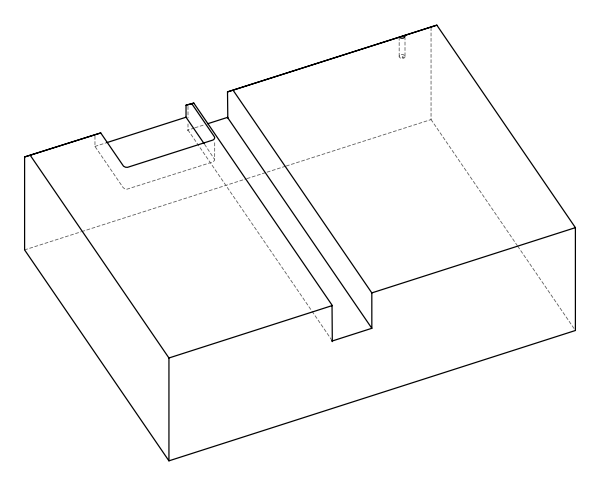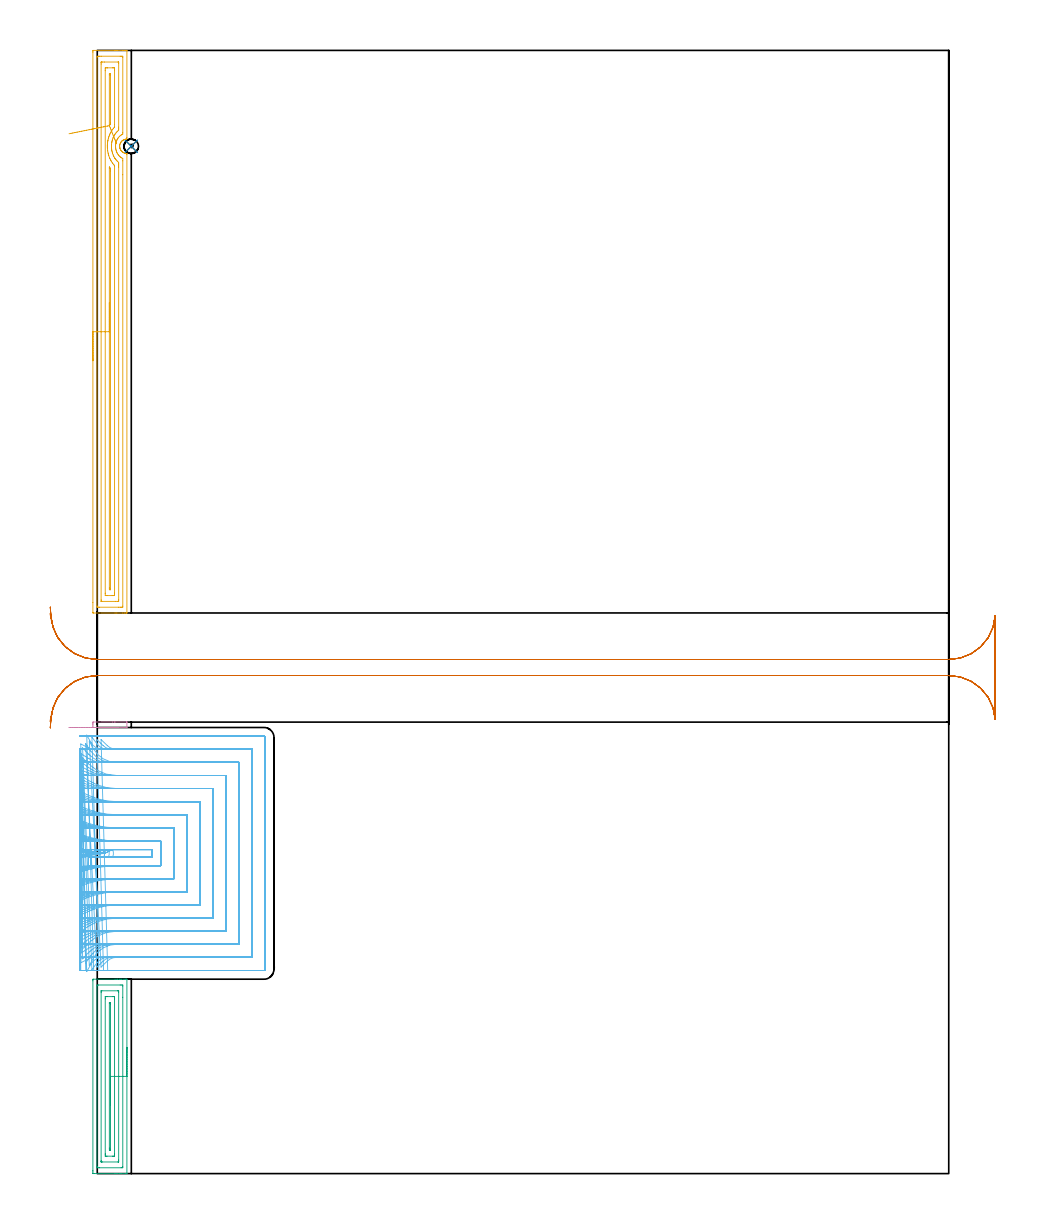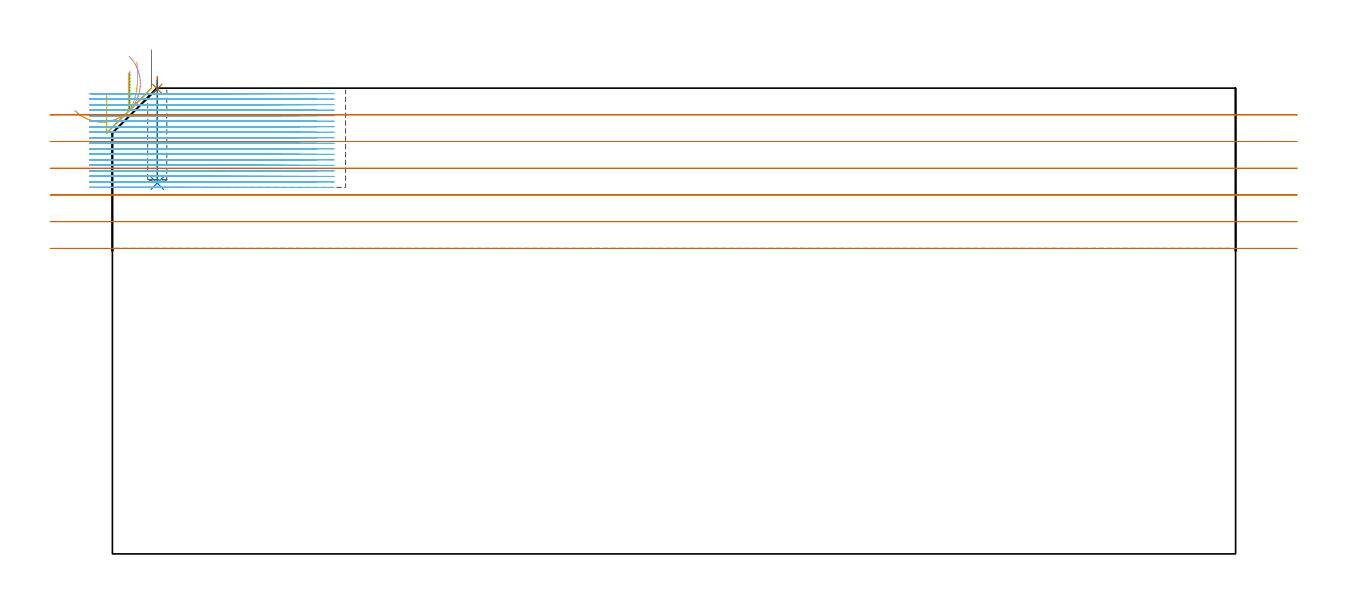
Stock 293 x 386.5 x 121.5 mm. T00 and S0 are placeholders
(PLAN: 7 operations, 4 tool changes, 93.2 min)
(1 SPOT_DRILL | STEP1POCKET | NXT0321_9005460120000 | 0.03 min | 1 mm3)
(2 DRILL_BLIND_HOLE_INTO_CENTER | STEP1POCKET | NXT0301_021 | 0.11 min | 466 mm3)
(3 AREA_MILL | FG_CHAMFER_SURFACE | UGT0205_001 | 2.85 min | 5020 mm3)
(4 AREA_MILL_1 | FG_CHAMFER_SURFACE_1 | UGT0205_001 | 0.27 min | 1015 mm3)
(5 AREA_MILL_2 | FG_CHAMFER_SURFACE_2 | UGT0205_001 | 8 min | 13685 mm3)
(6 MILL_SLOT | SLOT_PARTIAL_RECTANGULAR | NXT0201_008 | Follow Part, ap 1.5, ae 75% | 73.19 min | 135381 mm3)
(7 MILL_RECTANGULAR_SLOT | SLOT_RECTANGULAR | UGT0201_004 | Follow Part, ap 8, ae 75% | 8.78 min | 458553 mm3)
(TOOL NXT0321_9005460120000 | NC Spot Drill, 142deg, 12mm, Carbide, Uncoated | D12 PA142 FL30 Z2)
(TOOL NXT0301_021 | Carbide Drill 5mm [860.1-0500-015A1-MM 2214] | D5 PA140 FL28 Z2)
(TOOL UGT0205_001 | Chamfer Mill 20 x 3 x 45 deg. | D20 FL50 Z2)
(TOOL NXT0201_008 | ENDMILL 6mm [2P460-0600-NA 1630] | D6 FL26 Z6)
(TOOL UGT0201_004 | End Mill 32 mm | D32 FL53 Z6)
(OP 1 SPOT_DRILL)
G17 G21 G94 G90
T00 M6
G54
G17 G0 G90 X11.7 Y353.5 S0 M3
G43 Z131.5 H0
G94 G81 G98 Z121.285 F250. R124.5
G80
M5
M2
(OP 2 DRILL_BLIND_HOLE_INTO_CENTER)
G17 G21 G94 G90
T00 M6
G54
G17 G0 G90 X11.7 Y353.5 S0 M3
G43 Z131.5 H1
G94 G81 G98 Z96.7 F250. R123.5
G80
M5
M2
(OP 3 AREA_MILL)
G17 G21 G94 G90
T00 M6
G54
G17 G0 G90 X10.2 Y43.45 S1061 M3
G43 Z131.5 H0
G94 G1 Y43.412 Z130.628 F250.
Y43.298 Z129.763
Y43.109 Z128.912
Y42.847 Z128.08
Y42.513 Z127.274
Y42.11 Z126.5
Y41.642 Z125.764
Y41.11 Z125.072
Y40.521 Z124.429
Y39.878 Z123.839
Y39.186 Z123.308
Y38.45 Z122.84
Y37.676 Z122.437
Y36.87 Z122.103
Y36.038 Z121.841
Y35.186 Z121.652
Y34.322 Z121.538
Y33.45 Z121.5
Y0.11
X10.204 Y0.01 Z121.496
X10.18 Y0.008 Z121.472
X9.932 Y0. Z121.231
X8.347 Z119.646
X7.898 Z119.194
X7.673 Z118.97
X7.011 Z118.308
X6.786 Z118.084
X6.124 Z117.418
X-0.972 Y0.001 Z110.325
X-1.203 Y0.003 Z110.094
X-1.491 Y0.008 Z109.805
X-1.493 Y0.034 Z109.803
X-1.499 Y0.557 Z109.801
X-1.5 Y1.087 Z109.8
Y66.343
X-1.496 Y66.707 Z109.802
X-1.491 Y66.89 Z109.805
X-1.303 Y66.9 Z109.994
X6.124 Z117.418
X6.786 Z118.084
X7.011 Z118.308
X7.673 Z118.97
X7.898 Z119.194
X8.347 Z119.646
X9.222 Z120.521
X9.672 Z120.97
X9.933 Z121.231
X10.18 Y66.893 Z121.472
X10.197 Y66.89 Z121.489
X10.2 Y66.787 Z121.5
Y33.45
X8.786 Z120.086
Y2.335
X8.785 Y2.01 Z120.085
X8.231 Y2.001 Z119.531
X0.802 Y2. Z112.102
X0.247 Y2.002 Z111.547
X-0.085 Y2.01 Z111.215
X-0.086 Y2.335 Z111.214
Y2.336
Y64.565
X-0.085 Y64.89 Z111.215
X0.469 Y64.899 Z111.769
X7.898 Y64.9 Z119.198
X8.453 Y64.898 Z119.753
X8.785 Y64.89 Z120.085
X8.786 Y64.565 Z120.086
Y60.676
Y33.45
X7.372 Z118.672
X7.371 Y4.641 Z118.671
X7.369 Y4.113 Z118.669
X7.367 Y4.024 Z118.667
X7.366 Y4.01 Z118.666
X7.312 Y4.005 Z118.612
X7.236 Y4.002 Z118.536
X7.124 Y4. Z118.424
X1.689 Y4.001 Z112.989
X1.576 Y4.003 Z112.876
X1.352 Y4.01 Z112.652
X1.334 Y4.019 Z112.634
X1.332 Y4.031 Z112.632
X1.33 Y4.061 Z112.63
X1.329 Y4.113 Z112.629
X1.328 Y4.475 Z112.628
X1.329 Y62.259 Z112.629
X1.331 Y62.787 Z112.631
X1.333 Y62.876 Z112.633
X1.334 Y62.89 Z112.634
X1.389 Y62.895 Z112.689
X1.464 Y62.898 Z112.764
X1.576 Y62.9 Z112.876
X7.011 Y62.899 Z118.311
X7.124 Y62.897 Z118.424
X7.348 Y62.89 Z118.648
X7.366 Y62.881 Z118.666
X7.368 Y62.869 Z118.668
X7.37 Y62.838 Z118.67
X7.371 Y62.787 Z118.671
Y62.425
X7.372 Y33.45 Z118.672
X5.957 Z117.257
Y6.78
X5.953 Y6.063 Z117.253
X5.951 Y6.018 Z117.251
X5.917 Y6.01 Z117.217
X5.821 Y6.005 Z117.121
X5.626 Y6.002 Z116.926
X5.237 Y6. Z116.537
X3.354 Z114.654
X3.027 Y6.001 Z114.327
X2.864 Y6.003 Z114.164
X2.782 Y6.007 Z114.082
X2.749 Y6.011 Z114.049
X2.748 Y6.038 Z114.048
X2.743 Y6.613 Z114.043
Y6.78
Y60.12
X2.747 Y60.837 Z114.047
X2.749 Y60.882 Z114.049
X2.783 Y60.89 Z114.083
X2.88 Y60.895 Z114.18
X3.074 Y60.898 Z114.374
X3.463 Y60.9 Z114.763
X5.346 Z116.646
X5.673 Y60.899 Z116.973
X5.836 Y60.897 Z117.136
X5.918 Y60.893 Z117.218
X5.95 Y60.888 Z117.25
X5.952 Y60.861 Z117.252
X5.957 Y60.287 Z117.257
Y60.12
Y33.45
X4.543 Z115.843
Y8.365
X4.54 Y8.171 Z115.84
X4.537 Y8.043 Z115.837
X4.535 Y8.009 Z115.835
X4.523 Y8.006 Z115.823
X4.489 Y8.004 Z115.789
X4.35 Y8.005 Z115.65
X4.171 Y8.01 Z115.471
X4.162 Y8.365 Z115.462
X4.159 Y8.558 Z115.459
X4.157 Y8.751 Z115.457
Y58.535
X4.16 Y58.729 Z115.46
X4.163 Y58.857 Z115.463
X4.165 Y58.891 Z115.465
X4.177 Y58.893 Z115.477
X4.211 Y58.896 Z115.511
X4.35 Y58.895 Z115.65
X4.529 Y58.89 Z115.829
X4.538 Y58.535 Z115.838
X4.541 Y58.342 Z115.841
X4.542 Y58.149 Z115.842
X4.543 Y33.45 Z115.843
Y32.578 Z115.881
Y31.714 Z115.995
Y30.862 Z116.184
Y30.03 Z116.446
Y29.224 Z116.78
Y28.45 Z117.183
Y27.714 Z117.652
Y27.022 Z118.183
Y26.379 Z118.772
Y25.79 Z119.415
Y25.258 Z120.107
Y24.79 Z120.843
Y24.387 Z121.617
Y24.053 Z122.423
Y23.791 Z123.255
Y23.602 Z124.107
Y23.488 Z124.972
Y23.45 Z125.843
G0 Z131.5
M5
M2
(OP 4 AREA_MILL_1)
G17 G21 G94 G90
T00 M6
G54
G17 G0 G90 X4.361 Y153.5 S1061 M3
G43 Z131.5 H0
Z129.789
G94 G1 X4.95 Z129.146 F250.
X5.481 Z128.453
X5.949 Z127.717
X6.351 Z126.943
X6.685 Z126.137
X6.947 Z125.305
X7.135 Z124.453
X7.248 Z123.588
X7.286 Z122.717
X7.247 Z121.845
X7.133 Z120.98
X6.944 Z120.129
X6.681 Z119.297
X6.346 Z118.491
X5.943 Z117.717
X5.474 Z116.982
X4.943 Z116.29
X4.353 Z115.647
X-1.203 Y153.501 Z110.093
X-1.476 Y153.503 Z109.819
X-1.491 Y153.507 Z109.805
X-1.497 Y154.007 Z109.803
X-1.5 Y154.535 Z109.8
Y154.893
X-1.495 Y155.256 Z109.802
X-1.491 Y155.39 Z109.805
X-1.35 Y155.4 Z109.945
X5.237 Z116.531
X5.995 Z117.293
X6.124 Z117.422
X10.047 Z121.345
X10.189 Y155.393 Z121.483
X10.203 Y155.39 Z121.497
X10.2 Y155.337 Z121.5
Y153.565
X10.196 Y153.509 Z121.49
X10.189 Y153.507 Z121.483
X10.046 Y153.5 Z121.344
X5.995 Z117.293
X5.237 Z116.531
X4.729 Z116.023
X4.353 Z115.647
X3.71 Z115.058
X3.017 Z114.527
X2.282 Z114.058
X1.508 Z113.655
X0.702 Z113.321
X-0.13 Z113.059
X-0.982 Z112.87
X-1.847 Z112.756
X-2.718 Z112.718
X-3.59 Z112.756
X-4.455 Z112.87
X-5.306 Z113.059
X-6.138 Z113.321
X-6.944 Z113.655
X-7.718 Z114.058
X-8.454 Z114.527
X-9.146 Z115.058
X-9.789 Z115.647
G0 Z131.5
M5
M2
(OP 5 AREA_MILL_2)
G17 G21 G94 G90
T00 M6
G54
G17 G0 G90 X-1.5 Y279.7 S1061 M3
G43 Z131.5 H0
Z119.8
G94 G1 Y279.738 Z118.928 F250.
Y279.852 Z118.064
Y280.041 Z117.212
Y280.303 Z116.38
Y280.637 Z115.574
Y281.04 Z114.8
Y281.509 Z114.064
Y282.04 Z113.372
Y282.629 Z112.729
Y283.272 Z112.14
Y283.964 Z111.608
Y284.7 Z111.14
Y285.474 Z110.737
Y286.28 Z110.403
Y287.112 Z110.141
Y287.964 Z109.952
Y288.828 Z109.838
Y289.7 Z109.8
Y385.916
X-1.496 Y386.28 Z109.802
X-1.491 Y386.49 Z109.806
X-1.278 Y386.5 Z110.019
X6.124 Z117.418
X6.736 Z118.033
X7.011 Z118.308
X8.785 Z120.08
X9.335 Z120.634
X9.872 Z121.171
X10.174 Z121.465
X10.197 Y386.491 Z121.488
X10.2 Y386.362 Z121.5
Y356.517
X10.193 Y356. Z121.493
X10.123 Y355.995 Z121.423
X9.964 Y355.984 Z121.264
X9.722 Y355.95 Z121.021
X9.605 Y355.924 Z120.904
X9.38 Y355.854 Z120.676
X9.228 Y355.793 Z120.522
X9.162 Y355.767 Z120.458
X9.048 Y355.709 Z120.346
X8.952 Y355.659 Z120.251
X8.755 Y355.532 Z120.052
X8.728 Y355.511 Z120.026
X8.566 Y355.39 Z119.866
X8.496 Y355.324 Z119.796
X8.321 Y355.138 Z119.62
X8.238 Y355.032 Z119.536
X8.164 Y354.938 Z119.463
X8.083 Y354.809 Z119.382
X8.028 Y354.723 Z119.328
X7.915 Y354.496 Z119.212
X7.834 Y354.278 Z119.13
X7.772 Y354.057 Z119.069
X7.734 Y353.831 Z119.024
X7.713 Y353.602 Z119.004
X7.715 Y353.556 Z119.003
X7.714 Y353.53
Y353.375 Z119.005
X7.736 Y353.15 Z119.027
X7.759 Y353.009 Z119.057
X7.77 Y352.953 Z119.067
X7.775 Y352.928 Z119.072
X7.836 Y352.708 Z119.135
X7.932 Y352.467 Z119.231
X7.957 Y352.418 Z119.257
X8.051 Y352.237 Z119.351
X8.195 Y352.02 Z119.494
X8.358 Y351.815 Z119.657
X8.426 Y351.743 Z119.724
X8.497 Y351.676 Z119.795
X8.699 Y351.512 Z119.998
X8.762 Y351.469 Z120.062
X8.912 Y351.366 Z120.212
X9.139 Y351.244 Z120.439
X9.378 Y351.15 Z120.677
X9.672 Y351.075 Z120.969
X9.793 Y351.044 Z121.09
X9.828 Y351.038 Z121.125
X10.006 Y351.012 Z121.302
X10.147 Y351.003 Z121.441
X10.175 Y350.998 Z121.469
X10.196 Y350.991 Z121.49
X10.202 Y350.921 Z121.498
X10.2 Y350.722 Z121.5
Y193.038
X10.197 Y192.91 Z121.488
X10.175 Y192.907 Z121.466
X9.872 Y192.9 Z121.171
X9.335 Z120.634
X8.785 Z120.08
X6.736 Z118.033
X6.124 Z117.418
X-1.278 Y192.901 Z110.018
X-1.492 Y192.91 Z109.805
X-1.499 Y193.122 Z109.799
X-1.5 Y196.49 Z109.8
Y289.7
X-0.086 Z111.214
Y384.135
X-0.085 Y384.49 Z111.215
X0.441 Y384.498 Z111.741
X0.802 Y384.499 Z112.102
X1.325 Y384.5 Z112.625
X7.898 Y384.499 Z119.198
X8.424 Y384.497 Z119.724
X8.785 Y384.49 Z120.085
X8.786 Y384.135 Z120.086
Y358.299
X8.785 Y357.706 Z120.085
X8.595 Y357.599 Z119.895
X8.265 Y357.408 Z119.565
X8.049 Y357.256 Z119.349
X7.898 Y357.141 Z119.198
X7.578 Y356.838 Z118.878
X7.3 Y356.517 Z118.6
X7.173 Y356.352 Z118.473
X7.011 Y356.1 Z118.311
X6.841 Y355.797 Z118.141
X6.755 Y355.626 Z118.055
X6.575 Y355.173 Z117.875
X6.447 Y354.735 Z117.747
X6.414 Y354.589 Z117.714
X6.391 Y354.467 Z117.691
X6.344 Y354.181 Z117.644
X6.307 Y353.844 Z117.607
X6.303 Y353.799 Z117.603
X6.3 Y353.756 Z117.6
X6.298 Y353.713 Z117.598
X6.297 Y353.67 Z117.597
X6.303 Y353.313 Z117.603
X6.328 Y352.953 Z117.628
X6.338 Y352.846 Z117.638
X6.356 Y352.72 Z117.656
X6.424 Y352.364 Z117.724
X6.503 Y352.062 Z117.803
X6.567 Y351.847 Z117.867
X6.713 Y351.471 Z118.013
X6.858 Y351.172 Z118.158
X7.011 Y350.896 Z118.311
X7.26 Y350.533 Z118.56
X7.461 Y350.281 Z118.761
X7.673 Y350.06 Z118.973
X7.898 Y349.867 Z119.198
X8.166 Y349.665 Z119.466
X8.342 Y349.547 Z119.642
X8.611 Y349.39 Z119.911
X8.785 Y349.297 Z120.085
X8.786 Y348.499 Z120.086
Y343.71
Y195.265
X8.785 Y194.91 Z120.085
X8.259 Y194.902 Z119.559
X7.898 Y194.901 Z119.198
X7.375 Y194.9 Z118.675
X0.802 Y194.901 Z112.102
X0.276 Y194.903 Z111.576
X-0.085 Y194.91 Z111.215
X-0.086 Y195.265 Z111.214
Y195.267
Y289.7
X1.328 Z112.628
X1.329 Y381.824 Z112.629
X1.331 Y382.353 Z112.631
X1.333 Y382.443 Z112.633
X1.335 Y382.48 Z112.635
X1.397 Y382.49 Z112.697
X1.545 Y382.498 Z112.845
X1.689 Y382.499 Z112.989
X2.43 Y382.5 Z113.73
X7.157 Y382.499 Z118.457
X7.255 Y382.496 Z118.555
X7.332 Y382.49 Z118.632
X7.365 Y382.485 Z118.665
X7.366 Y382.472 Z118.666
X7.369 Y382.353 Z118.669
X7.371 Y381.991 Z118.671
Y360.081
X7.369 Y359.72 Z118.669
X7.364 Y359.19 Z118.664
X7.354 Y359.02 Z118.654
X7.262 Y358.937 Z118.562
X7.011 Y358.708 Z118.311
X6.801 Y358.509 Z118.101
X6.606 Y358.299 Z117.906
X6.383 Y358.039 Z117.683
X6.124 Y357.694 Z117.424
X6.011 Y357.521 Z117.311
X5.941 Y357.408 Z117.241
X5.688 Y356.955 Z116.988
X5.487 Y356.517 Z116.787
X5.415 Y356.338 Z116.715
X5.237 Y355.846 Z116.537
X5.186 Y355.677 Z116.486
X5.172 Y355.626 Z116.472
X5.081 Y355.259 Z116.381
X5.02 Y354.953 Z116.32
X4.983 Y354.735 Z116.283
X4.916 Y354.167 Z116.216
X4.893 Y353.844 Z116.193
X4.889 Y353.303 Z116.189
X4.908 Y352.953 Z116.208
X4.97 Y352.331 Z116.27
X5.018 Y352.062 Z116.318
X5.091 Y351.697 Z116.391
X5.222 Y351.187 Z116.522
X5.226 Y351.172 Z116.526
X5.237 Y351.138 Z116.537
X5.471 Y350.515 Z116.771
X5.577 Y350.281 Z116.877
X5.679 Y350.067 Z116.979
X5.948 Y349.567 Z117.248
X6.065 Y349.39 Z117.365
X6.124 Y349.306 Z117.424
X6.31 Y349.051 Z117.61
X6.47 Y348.85 Z117.77
X6.787 Y348.499 Z118.087
X7.011 Y348.289 Z118.311
X7.364 Y347.965 Z118.664
X7.368 Y347.608 Z118.668
X7.37 Y347.247 Z118.67
X7.371 Y346.717 Z118.671
Y346.355
Y197.576
X7.369 Y197.047 Z118.669
X7.367 Y196.957 Z118.667
X7.365 Y196.92 Z118.665
X7.303 Y196.91 Z118.603
X7.155 Y196.902 Z118.455
X7.011 Y196.901 Z118.311
X6.27 Y196.9 Z117.57
X1.543 Y196.901 Z112.843
X1.445 Y196.904 Z112.745
X1.368 Y196.91 Z112.668
X1.335 Y196.915 Z112.635
X1.333 Y196.928 Z112.633
X1.331 Y197.047 Z112.631
X1.329 Y197.409 Z112.629
X1.328 Y289.7 Z112.628
X2.743 Z114.043
Y379.512
X2.744 Y379.68 Z114.044
X2.749 Y380.397 Z114.049
X2.755 Y380.49 Z114.055
X2.851 Y380.493 Z114.151
X3.055 Y380.497 Z114.355
X3.463 Y380.5 Z114.763
X3.534 Z114.834
X5.308 Z116.608
X5.672 Y380.497 Z116.972
X5.854 Y380.493 Z117.154
X5.939 Y380.49 Z117.239
X5.95 Y380.435 Z117.25
X5.956 Y379.849 Z117.256
X5.957 Y379.68 Z117.257
Y360.971
X5.954 Y360.251 Z117.254
X5.95 Y360.165 Z117.25
X5.947 Y360.128 Z117.247
X5.91 Y360.081 Z117.21
X5.599 Y359.716 Z116.899
X5.237 Y359.27 Z116.537
X5.202 Y359.225 Z116.502
X5.177 Y359.19 Z116.477
X4.853 Y358.685 Z116.153
X4.635 Y358.299 Z115.935
X4.535 Y358.113 Z115.835
X4.35 Y357.723 Z115.65
X4.255 Y357.504 Z115.555
X4.217 Y357.408 Z115.517
X4.016 Y356.853 Z115.316
X3.907 Y356.517 Z115.207
X3.811 Y356.167 Z115.111
X3.685 Y355.626 Z114.985
X3.648 Y355.44 Z114.948
X3.595 Y355.116 Z114.895
X3.545 Y354.735 Z114.845
X3.536 Y354.662 Z114.836
X3.502 Y354.273 Z114.802
X3.472 Y353.844 Z114.772
Y353.836
X3.475 Y353.396 Z114.775
X3.484 Y352.953 Z114.784
X3.485 Y352.931 Z114.785
X3.568 Y352.062 Z114.868
X3.583 Y351.942 Z114.883
X3.726 Y351.172 Z115.026
X3.814 Y350.819 Z115.114
X3.966 Y350.281 Z115.266
X4.252 Y349.488 Z115.552
X4.295 Y349.39 Z115.595
X4.35 Y349.27 Z115.65
X4.608 Y348.758 Z115.908
X4.75 Y348.499 Z116.05
X4.929 Y348.191 Z116.229
X5.237 Y347.735 Z116.537
X5.33 Y347.608 Z116.63
X5.767 Y347.076 Z117.067
X5.951 Y346.858 Z117.251
X5.953 Y346.841 Z117.253
X5.955 Y346.801 Z117.255
X5.957 Y346.717 Z117.257
Y199.888
X5.956 Y199.72 Z117.256
X5.951 Y199.003 Z117.251
X5.945 Y198.91 Z117.245
X5.849 Y198.907 Z117.149
X5.645 Y198.903 Z116.945
X5.237 Y198.9 Z116.537
X5.166 Z116.466
X3.392 Z114.692
X3.028 Y198.903 Z114.328
X2.846 Y198.907 Z114.146
X2.76 Y198.91 Z114.06
X2.75 Y198.965 Z114.05
X2.744 Y199.551 Z114.044
X2.743 Y199.72 Z114.043
Y289.7
X4.157 Z115.457
Y346.02
X4.16 Y346.214 Z115.46
X4.164 Y346.342 Z115.464
X4.172 Y346.394 Z115.472
X4.494 Y345.97 Z115.794
X4.524 Y345.929 Z115.824
X4.536 Y345.888 Z115.836
X4.539 Y345.826 Z115.839
X4.542 Y345.633 Z115.842
X4.543 Y344.935 Z115.843
Y201.308
X4.54 Y201.114 Z115.84
X4.536 Y200.985 Z115.836
X4.531 Y200.91 Z115.831
X4.499 Y200.908 Z115.799
X4.35 Y200.91 Z115.65
X4.164 Y200.929 Z115.464
X4.159 Y201.308 Z115.459
X4.157 Y201.502 Z115.457
Y289.7
Y290.572 Z115.495
Y291.437 Z115.609
Y292.288 Z115.798
Y293.12 Z116.06
Y293.926 Z116.394
Y294.7 Z116.797
Y295.436 Z117.265
Y296.128 Z117.796
Y296.771 Z118.386
Y297.36 Z119.029
Y297.892 Z119.721
Y298.36 Z120.457
Y298.763 Z121.231
Y299.097 Z122.037
Y299.359 Z122.869
Y299.548 Z123.72
Y299.662 Z124.585
Y299.7 Z125.457
G0 Z131.5
X6.351 Y355.138
Z128.322
G1 X6.451 Y354.889 Z127.492
X6.524 Y354.708 Z126.641
X6.568 Y354.596 Z125.777
X6.585 Y354.555 Z124.906
X6.573 Y354.585 Z124.034
X6.533 Y354.684 Z123.168
X6.465 Y354.854 Z122.315
X6.37 Y355.092 Z121.481
X6.248 Y355.396 Z120.673
X6.1 Y355.765 Z119.896
X5.927 Y356.195 Z119.157
X5.731 Y356.683 Z118.461
X5.514 Y357.225 Z117.814
X5.276 Y357.818 Z117.22
X5.02 Y358.457 Z116.683
X4.747 Y359.137 Z116.209
X4.46 Y359.852 Z115.801
X4.161 Y360.598 Z115.461
X4.159 Y360.602 Z115.459
X4.158 Y360.648 Z115.458
X4.157 Y378.092 Z115.457
X4.16 Y378.286 Z115.46
X4.164 Y378.415 Z115.464
X4.169 Y378.49 Z115.469
X4.201 Y378.492 Z115.501
X4.35 Y378.49 Z115.65
X4.536 Y378.471 Z115.836
X4.541 Y378.092 Z115.841
X4.542 Y377.898 Z115.842
X4.543 Y361.669 Z115.843
X4.539 Y361.32 Z115.839
X4.536 Y361.147 Z115.836
X4.523 Y361.065 Z115.823
X4.456 Y360.971 Z115.756
X4.199 Y360.641 Z115.499
X4.164 Y360.598 Z115.464
X4.161 Z115.461
X3.525 Y360.47 Z114.878
X2.841 Y360.333 Z114.354
X2.115 Y360.188 Z113.892
X1.353 Y360.035 Z113.497
X0.559 Y359.875 Z113.171
X-0.259 Y359.711 Z112.917
X-1.096 Y359.543 Z112.737
X-1.945 Y359.373 Z112.631
X-2.8 Y359.202 Z112.602
X-3.654 Y359.03 Z112.649
X-4.501 Y358.86 Z112.771
X-5.334 Y358.693 Z112.968
X-6.147 Y358.53 Z113.239
X-6.934 Y358.372 Z113.581
X-7.689 Y358.221 Z113.991
X-8.406 Y358.077 Z114.467
X-9.079 Y357.942 Z115.005
X-9.704 Y357.816 Z115.601
G0 Z131.5
M5
M2
(OP 6 MILL_SLOT)
G17 G21 G94 G90
T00 M6
G54
G17 G0 G90 X-5.915 Y108.537 S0 M3
G43 Z131.508 H1
Z120.068
G94 G1 X-3. Y109.248 F250.
G2 X2.573 Y110.2 R40.5 F500.
G1 X5.266 Y111.523
G3 X6.595 Y111.5 R39.
G1 X18.8
Y108.9
X6.591
G3 X5.266 Y108.877 R39.
X5.266 Y111.523 R3.
G1 X2.573 Y110.2
G2 X-3. Y111.153 R40.5
G1 X-5.915 Y111.864 F250.
X-5.892 Y103.8
X-3. Y104.599
G2 X6.591 Y105.9 R36. F500.
G1 X21.8
Y114.5
X6.595
G2 X-3. Y115.802 R36.
G1 X-5.891 Y116.602 F250.
X-5.858 Y98.991
X-3. Y99.904
G2 X6.591 Y101.4 R31.5 F500.
G1 X26.3
Y119.
X6.595
G2 X-3. Y120.497 R31.5
G1 X-5.857 Y121.411 F250.
X-5.804 Y94.073
X-3. Y95.139
G2 X6.591 Y96.9 R27. F500.
G1 X30.8
Y123.5
X6.595
G2 X-3. Y125.262 R27.
G1 X-5.804 Y126.329 F250.
X-5.714 Y88.975
X-3. Y90.253
G2 X6.591 Y92.4 R22.5 F500.
G1 X35.3
Y128.
X6.595
G2 X-3. Y130.148 R22.5
G1 X-5.714 Y131.428 F250.
X-5.539 Y83.533
X-3. Y85.132
G2 X6.591 Y87.9 R18. F500.
G1 X39.8
Y132.5
X6.595
G2 X-3. Y135.271 R18.
G1 X-5.538 Y136.87 F250.
X-5.111 Y77.269
X-3. Y79.401
G2 X6.591 Y83.4 R13.5 F500.
G1 X44.3
Y137.
X6.595
G2 X-3. Y141.003 R13.5
G1 X-5.11 Y143.136 F250.
X-2.745 Y71.585 F500.
X-1.306 Y74.217 F250.
G2 X6.591 Y78.9 R9. F500.
G1 X48.8
Y141.5
X6.595
G2 X-1.303 Y146.185 R9.
G1 X-2.741 Y148.817 F250.
X1.305 Y71.043 F500.
X3.459 Y73.131 F250.
G2 X6.591 Y74.4 R4.5 F500.
G1 X53.3
Y146.
X6.595
G2 X3.459 Y147.273 R4.5
G1 X1.308 Y149.363 F250.
X3.591 Y69.9 F500.
X6.591 F250.
X57.4 F500.
G3 X57.8 Y70.3 R0.4
G1 Y150.1
G3 X57.4 Y150.5 R0.4
G1 X6.595
X3.595 F250.
G0 Z131.508
X-5.939 Y108.967
Z118.629
G1 X-3. Y109.571
G2 X1.133 Y110.2 R40.5 F500.
G1 X3.825 Y111.523
G3 X5.154 Y111.5 R39.
G1 X18.8
Y108.9
X5.151
G3 X3.825 Y108.877 R39.
X3.825 Y111.523 R3.
G1 X1.133 Y110.2
G2 X-3. Y110.829 R40.5
G1 X-5.939 Y111.433 F250.
X-5.922 Y104.286
X-3. Y104.965
G2 X5.151 Y105.9 R36. F500.
G1 X21.8
Y114.5
X5.154
G2 X-3. Y115.436 R36.
G1 X-5.922 Y116.115 F250.
X-5.898 Y99.551
X-3. Y100.327
G2 X5.151 Y101.4 R31.5 F500.
G1 X26.3
Y119.
X5.154
G2 X-3. Y120.074 R31.5
G1 X-5.898 Y120.85 F250.
X-5.86 Y94.734
X-3. Y95.64
G2 X5.151 Y96.9 R27. F500.
G1 X30.8
Y123.5
X5.154
G2 X-3. Y124.761 R27.
G1 X-5.86 Y125.667 F250.
X-5.796 Y89.785
X-3. Y90.872
G2 X5.151 Y92.4 R22.5 F500.
G1 X35.3
Y128.
X5.154
G2 X-3. Y129.529 R22.5
G1 X-5.796 Y130.617 F250.
X-5.675 Y84.59
X-3. Y85.949
G2 X5.151 Y87.9 R18. F500.
G1 X39.8
Y132.5
X5.154
G2 X-3. Y134.453 R18.
G1 X-5.675 Y135.812 F250.
X-5.391 Y78.85
X-3. Y80.661
G2 X5.151 Y83.4 R13.5 F500.
G1 X44.3
Y137.
X5.154
G2 X-3. Y139.74 R13.5
G1 X-5.391 Y141.552 F250.
X-3.987 Y72.448
X-2.309 Y74.935
G2 X5.151 Y78.9 R9. F500.
G1 X48.8
Y141.5
X5.154
G2 X-2.308 Y145.467 R9.
G1 X-3.985 Y147.955 F250.
X-0.135 Y71.043 F500.
X2.019 Y73.131 F250.
G2 X5.151 Y74.4 R4.5 F500.
G1 X53.3
Y146.
X5.154
G2 X2.019 Y147.271 R4.5
G1 X-0.133 Y149.361 F250.
X2.151 Y69.9 F500.
X5.151 F250.
X57.4 F500.
G3 X57.8 Y70.3 R0.4
G1 Y150.1
G3 X57.4 Y150.5 R0.4
G1 X5.154
X2.154 F250.
G0 Z131.508
X-5.96 Y109.38
Z117.19
G1 X-3. Y109.865
G2 X-0.46 Y110.2 R40.5 F500.
G1 X2.233 Y111.523
G3 X3.562 Y111.5 R39.
G1 X18.8
Y108.9
X3.559
G3 X2.233 Y108.877 R39.
X2.233 Y111.523 R3.
G1 X-0.46 Y110.2
G2 X-3. Y110.535 R40.5
G1 X-5.96 Y111.021 F250.
X-5.95 Y104.751
X-3. Y105.298
G2 X3.559 Y105.9 R36. F500.
G1 X21.8
Y114.5
X3.562
G2 X-3. Y115.103 R36.
G1 X-5.95 Y115.65 F250.
X-5.934 Y100.085
X-3. Y100.71
G2 X3.559 Y101.4 R31.5 F500.
G1 X26.3
Y119.
X3.562
G2 X-3. Y119.691 R31.5
G1 X-5.934 Y120.316 F250.
X-5.91 Y95.363
X-3. Y96.091
G2 X3.559 Y96.9 R27. F500.
G1 X30.8
Y123.5
X3.562
G2 X-3. Y124.309 R27.
G1 X-5.91 Y125.039 F250.
X-5.87 Y90.548
X-3. Y91.423
G2 X3.559 Y92.4 R22.5 F500.
G1 X35.3
Y128.
X3.562
G2 X-3. Y128.978 R22.5
G1 X-5.87 Y129.853 F250.
X-5.794 Y85.569
X-3. Y86.663
G2 X3.559 Y87.9 R18. F500.
G1 X39.8
Y132.5
X3.562
G2 X-3. Y133.739 R18.
G1 X-5.794 Y134.832 F250.
X-5.622 Y80.242
X-3. Y81.7
G2 X3.559 Y83.4 R13.5 F500.
G1 X44.3
Y137.
X3.562
G2 X-3. Y138.702 R13.5
G1 X-5.622 Y140.16 F250.
X-5.054 Y73.877
X-3. Y76.063
G2 X3.559 Y78.9 R9. F500.
G1 X48.8
Y141.5
X3.562
G2 X-3. Y144.34 R9.
G1 X-5.053 Y146.528 F250.
X-1.842 Y70.188 F500.
X-0.047 Y72.592 F250.
G2 X3.559 Y74.4 R4.5 F500.
G1 X53.3
Y146.
X3.562
G2 X-0.042 Y147.805 R4.5
G1 X-1.839 Y150.207 F250.
X0.559 Y69.9 F500.
X3.559 F250.
X57.4 F500.
G3 X57.8 Y70.3 R0.4
G1 Y150.1
G3 X57.4 Y150.5 R0.4
G1 X3.562
X0.562 F250.
G0 Z131.508
X-5.979 Y109.764
Z115.75
G1 X-3. Y110.118
G2 X-2.248 Y110.2 R40.5 F500.
G1 X0.445 Y111.523
G3 X1.77 Y111.5 R39.
G1 X18.8
Y108.9
X1.773
G3 X0.445 Y108.877 R39.
X0.445 Y111.523 R3.
G1 X-2.248 Y110.2
G2 X-3. Y110.282 R40.5
G1 X-5.979 Y110.635 F250.
X-5.974 Y105.184
X-3. Y105.582
G2 X1.773 Y105.9 R36. F500.
G1 X21.8
Y114.5
X1.77
G2 X-3. Y114.817 R36.
G1 X-5.974 Y115.215 F250.
X-5.965 Y100.582
X-3. Y101.036
G2 X1.773 Y101.4 R31.5 F500.
G1 X26.3
Y119.
X1.77
G2 X-3. Y119.363 R31.5
G1 X-5.965 Y119.818 F250.
X-5.953 Y95.944
X-3. Y96.475
G2 X1.773 Y96.9 R27. F500.
G1 X30.8
Y123.5
X1.77
G2 X-3. Y123.925 R27.
G1 X-5.953 Y124.455 F250.
X-5.932 Y91.251
X-3. Y91.888
G2 X1.773 Y92.4 R22.5 F500.
G1 X35.3
Y128.
X1.77
G2 X-3. Y128.512 R22.5
G1 X-5.932 Y129.148 F250.
X-5.893 Y86.46
X-3. Y87.256
G2 X1.773 Y87.9 R18. F500.
G1 X39.8
Y132.5
X1.77
G2 X-3. Y133.144 R18.
G1 X-5.893 Y133.939 F250.
X-5.806 Y81.467
X-3. Y82.528
G2 X1.773 Y83.4 R13.5 F500.
G1 X44.3
Y137.
X1.77
G2 X-3. Y137.871 R13.5
G1 X-5.806 Y138.931 F250.
X-5.543 Y75.939
X-3. Y77.53
G2 X1.773 Y78.9 R9. F500.
G1 X48.8
Y141.5
X1.77
G2 X-3. Y142.868 R9.
G1 X-5.544 Y144.458 F250.
X-3.62 Y69.503
X-2.144 Y72.114
G2 X1.773 Y74.4 R4.5 F500.
G1 X53.3
Y146.
X1.77
G2 X-2.144 Y148.281 R4.5
G1 X-3.624 Y150.891 F250.
X-1.227 Y69.9 F500.
X1.773 F250.
X57.4 F500.
G3 X57.8 Y70.3 R0.4
G1 Y150.1
G3 X57.4 Y150.5 R0.4
G1 X1.77
X-1.23 F250.
G0 Z131.508
X-5.995 Y105.672
Z114.311
G1 X-3. Y105.842
G2 X-2.185 Y105.879 R36. F500.
G1 X-2.287 Y108.877
G3 X-2.287 Y111.523 R3.
X-0.962 Y111.5 R39.
G1 X18.8
Y108.9
X-0.958
G3 X-2.287 Y108.877 R39.
G1 X-2.185 Y105.879
G2 X-0.958 Y105.9 R36.
G1 X21.8
Y114.5
X-0.962
G2 X-3. Y114.558 R36.
G1 X-5.995 Y114.728 F250.
X-5.994 Y101.139
X-3. Y101.334
G2 X-0.958 Y101.4 R31.5 F500.
G1 X26.3
Y119.
X-0.962
G2 X-3. Y119.066 R31.5
G1 X-5.994 Y119.26 F250.
X-5.991 Y96.596
X-3. Y96.823
G2 X-0.958 Y96.9 R27. F500.
G1 X30.8
Y123.5
X-0.962
G2 X-3. Y123.577 R27.
G1 X-5.991 Y123.803 F250.
X-5.988 Y92.035
X-3. Y92.307
G2 X-0.958 Y92.4 R22.5 F500.
G1 X35.3
Y128.
X-0.962
G2 X-3. Y128.092 R22.5
G1 X-5.988 Y128.364 F250.
X-5.981 Y87.443
X-3. Y87.784
G2 X-0.958 Y87.9 R18. F500.
G1 X39.8
Y132.5
X-0.962
G2 X-3. Y132.616 R18.
G1 X-5.981 Y132.955 F250.
X-5.965 Y82.791
X-3. Y83.245
G2 X-0.958 Y83.4 R13.5 F500.
G1 X44.3
Y137.
X-0.962
G2 X-3. Y137.155 R13.5
G1 X-5.966 Y137.608 F250.
X-5.922 Y77.985
X-3. Y78.665
G2 X-0.958 Y78.9 R9. F500.
G1 X48.8
Y141.5
X-0.962
G2 X-3. Y141.734 R9.
G1 X-5.922 Y142.413 F250.
X-5.673 Y72.549
X-3. Y73.91
G2 X-0.958 Y74.4 R4.5 F500.
G1 X53.3
Y146.
X-0.962
G2 X-3. Y146.488 R4.5
G1 X-5.675 Y147.846 F250.
X-3.958 Y69.9
X-0.958
X57.4 F500.
G3 X57.8 Y70.3 R0.4
G1 Y150.1
G3 X57.4 Y150.5 R0.4
G1 X-0.962
X-3.962 F250.
G0 X-6. Y111.525 Z112.872
G1 X-3. Y111.501
G3 X-2.687 Y111.5 R39. F500.
G1 X18.8
Y108.9
X-2.676
G3 X-3. Y108.899 R39.
G1 Y105.899
G2 X-2.676 Y105.9 R36.
G1 X21.8
Y114.5
X-2.687
G2 X-3. Y114.501 R36.
G1 X-6. Y114.527 F250.
Y101.367
X-3. Y101.398
G2 X-2.676 Y101.4 R31.5 F500.
G1 X26.3
Y119.
X-2.687
G2 X-3. Y119.002 R31.5
G1 X-6. Y119.031 F250.
Y96.862
X-3. Y96.898
G2 X-2.676 Y96.9 R27. F500.
G1 X30.8
Y123.5
X-2.687
G2 X-3. Y123.502 R27.
G1 X-6. Y123.537 F250.
Y92.354
X-3. Y92.398
G2 X-2.676 Y92.4 R22.5 F500.
G1 X35.3
Y128.
X-2.687
G2 X-3. Y128.002 R22.5
G1 X-6. Y128.044 F250.
Y87.843
X-3. Y87.897
G2 X-2.676 Y87.9 R18. F500.
G1 X39.8
Y132.5
X-2.687
G2 X-3. Y132.503 R18.
G1 X-6. Y132.555 F250.
X-5.999 Y83.324
X-3. Y83.396
G2 X-2.676 Y83.4 R13.5 F500.
G1 X44.3
Y137.
X-2.687
G2 X-3. Y137.004 R13.5
G1 X-5.999 Y137.073 F250.
X-5.998 Y78.786
X-3. Y78.894
G2 X-2.676 Y78.9 R9. F500.
G1 X48.8
Y141.5
X-2.687
G2 X-3. Y141.505 R9.
G1 X-5.998 Y141.61 F250.
X-5.992 Y74.172
X-3. Y74.388
G2 X-2.676 Y74.4 R4.5 F500.
G1 X53.3
Y146.
X-2.687
G2 X-3. Y146.011 R4.5
G1 X-5.993 Y146.219 F250.
X-5.676 Y69.9
X-2.676
X57.4 F500.
G3 X57.8 Y70.3 R0.4
G1 Y150.1
G3 X57.4 Y150.5 R0.4
G1 X-2.687
X-5.687 F250.
G0 X-6. Y111.5 Z111.433
G1 X-3.
X18.8 F500.
Y108.9
X-3.
Y105.9
X21.8
Y114.5
X-3.
X-6. F250.
Y101.4
X-3.
X26.3 F500.
Y119.
X-3.
X-6. F250.
Y96.9
X-3.
X30.8 F500.
Y123.5
X-3.
X-6. F250.
Y92.4
X-3.
X35.3 F500.
Y128.
X-3.
X-6. F250.
Y87.9
X-3.
X39.8 F500.
Y132.5
X-3.
X-6. F250.
Y83.4
X-3.
X44.3 F500.
Y137.
X-3.
X-6. F250.
Y78.9
X-3.
X48.8 F500.
Y141.5
X-3.
X-6. F250.
Y74.4
X-3.
X53.3 F500.
Y146.
X-3.
X-6. F250.
Y69.9
X-3.
X57.4 F500.
G3 X57.8 Y70.3 R0.4
G1 Y150.1
G3 X57.4 Y150.5 R0.4
G1 X-3.
X-6. F250.
G0 Y111.5 Z109.993
G1 X-3.
X18.8 F500.
Y108.9
X-3.
Y105.9
X21.8
Y114.5
X-3.
X-6. F250.
Y101.4
X-3.
X26.3 F500.
Y119.
X-3.
X-6. F250.
Y96.9
X-3.
X30.8 F500.
Y123.5
X-3.
X-6. F250.
Y92.4
X-3.
X35.3 F500.
Y128.
X-3.
X-6. F250.
Y87.9
X-3.
X39.8 F500.
Y132.5
X-3.
X-6. F250.
Y83.4
X-3.
X44.3 F500.
Y137.
X-3.
X-6. F250.
Y78.9
X-3.
X48.8 F500.
Y141.5
X-3.
X-6. F250.
Y74.4
X-3.
X53.3 F500.
Y146.
X-3.
X-6. F250.
Y69.9
X-3.
X57.4 F500.
G3 X57.8 Y70.3 R0.4
G1 Y150.1
G3 X57.4 Y150.5 R0.4
G1 X-3.
X-6. F250.
G0 Y111.5 Z108.554
G1 X-3.
X18.8 F500.
Y108.9
X-3.
Y105.9
X21.8
Y114.5
X-3.
X-6. F250.
Y101.4
X-3.
X26.3 F500.
Y119.
X-3.
X-6. F250.
Y96.9
X-3.
X30.8 F500.
Y123.5
X-3.
X-6. F250.
Y92.4
X-3.
X35.3 F500.
Y128.
X-3.
X-6. F250.
Y87.9
X-3.
X39.8 F500.
Y132.5
X-3.
X-6. F250.
Y83.4
X-3.
X44.3 F500.
Y137.
X-3.
X-6. F250.
Y78.9
X-3.
X48.8 F500.
Y141.5
X-3.
X-6. F250.
Y74.4
X-3.
X53.3 F500.
Y146.
X-3.
X-6. F250.
Y69.9
X-3.
X57.4 F500.
G3 X57.8 Y70.3 R0.4
G1 Y150.1
G3 X57.4 Y150.5 R0.4
G1 X-3.
X-6. F250.
G0 Y111.5 Z107.115
G1 X-3.
X18.8 F500.
Y108.9
X-3.
Y105.9
X21.8
Y114.5
X-3.
X-6. F250.
Y101.4
X-3.
X26.3 F500.
Y119.
X-3.
X-6. F250.
Y96.9
X-3.
X30.8 F500.
Y123.5
X-3.
X-6. F250.
Y92.4
X-3.
X35.3 F500.
Y128.
X-3.
X-6. F250.
Y87.9
X-3.
X39.8 F500.
Y132.5
X-3.
X-6. F250.
Y83.4
X-3.
X44.3 F500.
Y137.
X-3.
X-6. F250.
Y78.9
X-3.
X48.8 F500.
Y141.5
X-3.
X-6. F250.
Y74.4
X-3.
X53.3 F500.
Y146.
X-3.
X-6. F250.
Y69.9
X-3.
X57.4 F500.
G3 X57.8 Y70.3 R0.4
G1 Y150.1
G3 X57.4 Y150.5 R0.4
G1 X-3.
X-6. F250.
G0 Y111.5 Z105.675
G1 X-3.
X18.8 F500.
Y108.9
X-3.
Y105.9
X21.8
Y114.5
X-3.
X-6. F250.
Y101.4
X-3.
X26.3 F500.
Y119.
X-3.
X-6. F250.
Y96.9
X-3.
X30.8 F500.
Y123.5
X-3.
X-6. F250.
Y92.4
X-3.
X35.3 F500.
Y128.
X-3.
X-6. F250.
Y87.9
X-3.
X39.8 F500.
Y132.5
X-3.
X-6. F250.
Y83.4
X-3.
X44.3 F500.
Y137.
X-3.
X-6. F250.
Y78.9
X-3.
X48.8 F500.
Y141.5
X-3.
X-6. F250.
Y74.4
X-3.
X53.3 F500.
Y146.
X-3.
X-6. F250.
Y69.9
X-3.
X57.4 F500.
G3 X57.8 Y70.3 R0.4
G1 Y150.1
G3 X57.4 Y150.5 R0.4
G1 X-3.
X-6. F250.
G0 Y111.5 Z104.236
G1 X-3.
X18.8 F500.
Y108.9
X-3.
Y105.9
X21.8
Y114.5
X-3.
X-6. F250.
Y101.4
X-3.
X26.3 F500.
Y119.
X-3.
X-6. F250.
Y96.9
X-3.
X30.8 F500.
Y123.5
X-3.
X-6. F250.
Y92.4
X-3.
X35.3 F500.
Y128.
X-3.
X-6. F250.
Y87.9
X-3.
X39.8 F500.
Y132.5
X-3.
X-6. F250.
Y83.4
X-3.
X44.3 F500.
Y137.
X-3.
X-6. F250.
Y78.9
X-3.
X48.8 F500.
Y141.5
X-3.
X-6. F250.
Y74.4
X-3.
X53.3 F500.
Y146.
X-3.
X-6. F250.
Y69.9
X-3.
X57.4 F500.
G3 X57.8 Y70.3 R0.4
G1 Y150.1
G3 X57.4 Y150.5 R0.4
G1 X-3.
X-6. F250.
G0 Y111.5 Z102.797
G1 X-3.
X18.8 F500.
Y108.9
X-3.
Y105.9
X21.8
Y114.5
X-3.
X-6. F250.
Y101.4
X-3.
X26.3 F500.
Y119.
X-3.
X-6. F250.
Y96.9
X-3.
X30.8 F500.
Y123.5
X-3.
X-6. F250.
Y92.4
X-3.
X35.3 F500.
Y128.
X-3.
X-6. F250.
Y87.9
X-3.
X39.8 F500.
Y132.5
X-3.
X-6. F250.
Y83.4
X-3.
X44.3 F500.
Y137.
X-3.
X-6. F250.
Y78.9
X-3.
X48.8 F500.
Y141.5
X-3.
X-6. F250.
Y74.4
X-3.
X53.3 F500.
Y146.
X-3.
X-6. F250.
Y69.9
X-3.
X57.4 F500.
G3 X57.8 Y70.3 R0.4
G1 Y150.1
G3 X57.4 Y150.5 R0.4
G1 X-3.
X-6. F250.
G0 Y111.5 Z101.357
G1 X-3.
X18.8 F500.
Y108.9
X-3.
Y105.9
X21.8
Y114.5
X-3.
X-6. F250.
Y101.4
X-3.
X26.3 F500.
Y119.
X-3.
X-6. F250.
Y96.9
X-3.
X30.8 F500.
Y123.5
X-3.
X-6. F250.
Y92.4
X-3.
X35.3 F500.
Y128.
X-3.
X-6. F250.
Y87.9
X-3.
X39.8 F500.
Y132.5
X-3.
X-6. F250.
Y83.4
X-3.
X44.3 F500.
Y137.
X-3.
X-6. F250.
Y78.9
X-3.
X48.8 F500.
Y141.5
X-3.
X-6. F250.
Y74.4
X-3.
X53.3 F500.
Y146.
X-3.
X-6. F250.
Y69.9
X-3.
X57.4 F500.
G3 X57.8 Y70.3 R0.4
G1 Y150.1
G3 X57.4 Y150.5 R0.4
G1 X-3.
X-6. F250.
G0 Y111.5 Z99.918
G1 X-3.
X18.8 F500.
Y108.9
X-3.
Y105.9
X21.8
Y114.5
X-3.
X-6. F250.
Y101.4
X-3.
X26.3 F500.
Y119.
X-3.
X-6. F250.
Y96.9
X-3.
X30.8 F500.
Y123.5
X-3.
X-6. F250.
Y92.4
X-3.
X35.3 F500.
Y128.
X-3.
X-6. F250.
Y87.9
X-3.
X39.8 F500.
Y132.5
X-3.
X-6. F250.
Y83.4
X-3.
X44.3 F500.
Y137.
X-3.
X-6. F250.
Y78.9
X-3.
X48.8 F500.
Y141.5
X-3.
X-6. F250.
Y74.4
X-3.
X53.3 F500.
Y146.
X-3.
X-6. F250.
Y69.9
X-3.
X57.4 F500.
G3 X57.8 Y70.3 R0.4
G1 Y150.1
G3 X57.4 Y150.5 R0.4
G1 X-3.
X-6. F250.
G0 Y111.5 Z98.479
G1 X-3.
X18.8 F500.
Y108.9
X-3.
Y105.9
X21.8
Y114.5
X-3.
X-6. F250.
Y101.4
X-3.
X26.3 F500.
Y119.
X-3.
X-6. F250.
Y96.9
X-3.
X30.8 F500.
Y123.5
X-3.
X-6. F250.
Y92.4
X-3.
X35.3 F500.
Y128.
X-3.
X-6. F250.
Y87.9
X-3.
X39.8 F500.
Y132.5
X-3.
X-6. F250.
Y83.4
X-3.
X44.3 F500.
Y137.
X-3.
X-6. F250.
Y78.9
X-3.
X48.8 F500.
Y141.5
X-3.
X-6. F250.
Y74.4
X-3.
X53.3 F500.
Y146.
X-3.
X-6. F250.
Y69.9
X-3.
X57.4 F500.
G3 X57.8 Y70.3 R0.4
G1 Y150.1
G3 X57.4 Y150.5 R0.4
G1 X-3.
X-6. F250.
G0 Y111.5 Z97.039
G1 X-3.
X18.8 F500.
Y108.9
X-3.
Y105.9
X21.8
Y114.5
X-3.
X-6. F250.
Y101.4
X-3.
X26.3 F500.
Y119.
X-3.
X-6. F250.
Y96.9
X-3.
X30.8 F500.
Y123.5
X-3.
X-6. F250.
Y92.4
X-3.
X35.3 F500.
Y128.
X-3.
X-6. F250.
Y87.9
X-3.
X39.8 F500.
Y132.5
X-3.
X-6. F250.
Y83.4
X-3.
X44.3 F500.
Y137.
X-3.
X-6. F250.
Y78.9
X-3.
X48.8 F500.
Y141.5
X-3.
X-6. F250.
Y74.4
X-3.
X53.3 F500.
Y146.
X-3.
X-6. F250.
Y69.9
X-3.
X57.4 F500.
G3 X57.8 Y70.3 R0.4
G1 Y150.1
G3 X57.4 Y150.5 R0.4
G1 X-3.
X-6. F250.
G0 Y111.5 Z95.6
G1 X-3.
X18.8 F500.
Y108.9
X-3.
Y105.9
X21.8
Y114.5
X-3.
X-6. F250.
Y101.4
X-3.
X26.3 F500.
Y119.
X-3.
X-6. F250.
Y96.9
X-3.
X30.8 F500.
Y123.5
X-3.
X-6. F250.
Y92.4
X-3.
X35.3 F500.
Y128.
X-3.
X-6. F250.
Y87.9
X-3.
X39.8 F500.
Y132.5
X-3.
X-6. F250.
Y83.4
X-3.
X44.3 F500.
Y137.
X-3.
X-6. F250.
Y78.9
X-3.
X48.8 F500.
Y141.5
X-3.
X-6. F250.
Y74.4
X-3.
X53.3 F500.
Y146.
X-3.
X-6. F250.
Y69.9
X-3.
X57.4 F500.
G3 X57.8 Y70.3 R0.4
G1 Y150.1
G3 X57.4 Y150.5 R0.4
G1 X-3.
X-6. F250.
G0 Z131.508
M5
M2
(OP 7 MILL_RECTANGULAR_SLOT)
G17 G21 G94 G90
T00 M6
G54
G17 G0 G90 X-16.278 Y155.556 S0 M3
G43 Z131.508 H0
Z114.533
G94 G1 X-15.697 Y158.499 F250.
G2 X0. Y171.4 R16. F500.
G1 X293.
G2 X308.97 Y156.379 R16.
G1 X309.
Y191.921
X308.97
G2 X293. Y176.9 R16.
G1 X0.
G2 X-15.694 Y189.784 R16.
G1 X-16.278 Y192.726 F250.
G0 X-16.154 Y153.385 Z107.567
G1 X-15.97 Y156.379
G2 X0. Y171.4 R16. F500.
G1 X293.
G2 X308.97 Y156.379 R16.
G1 X309.
Y191.921
X308.97
G2 X293. Y176.9 R16.
G1 X0.
G2 X-15.97 Y191.921 R16.
G1 X-16.154 Y194.915 F250.
G0 Y153.385 Z100.6
G1 X-15.97 Y156.379
G2 X0. Y171.4 R16. F500.
G1 X293.
G2 X308.97 Y156.379 R16.
G1 X309.
Y191.921
X308.97
G2 X293. Y176.9 R16.
G1 X0.
G2 X-15.97 Y191.921 R16.
G1 X-16.154 Y194.915 F250.
G0 Y153.385 Z93.633
G1 X-15.97 Y156.379
G2 X0. Y171.4 R16. F500.
G1 X293.
G2 X308.97 Y156.379 R16.
G1 X309.
Y191.921
X308.97
G2 X293. Y176.9 R16.
G1 X0.
G2 X-15.97 Y191.921 R16.
G1 X-16.154 Y194.915 F250.
G0 Y153.385 Z86.667
G1 X-15.97 Y156.379
G2 X0. Y171.4 R16. F500.
G1 X293.
G2 X308.97 Y156.379 R16.
G1 X309.
Y191.921
X308.97
G2 X293. Y176.9 R16.
G1 X0.
G2 X-15.97 Y191.921 R16.
G1 X-16.154 Y194.915 F250.
G0 Y153.385 Z79.7
G1 X-15.97 Y156.379
G2 X0. Y171.4 R16. F500.
G1 X293.
G2 X308.97 Y156.379 R16.
G1 X309.
Y191.921
X308.97
G2 X293. Y176.9 R16.
G1 X0.
G2 X-15.97 Y191.921 R16.
G1 X-16.154 Y194.915 F250.
G0 Z131.508
M5
M2
